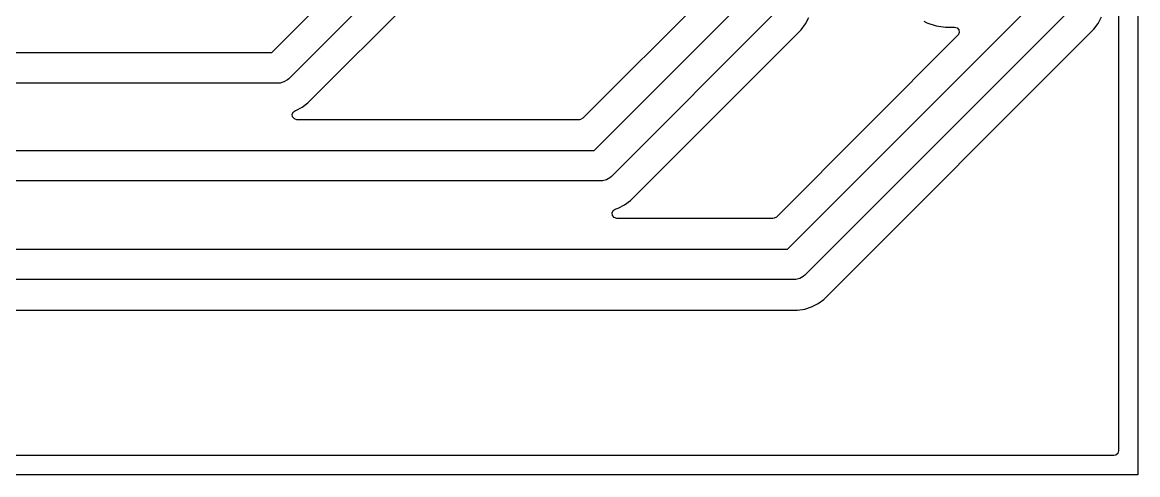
# Model space of a CAD drawing. Extents: x 44.5 to 133, y -119 to -55.5.
# Drawn here: x 103.82 to 133, y -119 to -107.17 of the extents above; entities that cross this region are included whole.
import ezdxf

# ---------------------------------------------------------------- set-up
doc = ezdxf.new("R2010")
doc.units = 0
doc.layers.add('BLACK', color=7, linetype='CONTINUOUS')

msp = doc.modelspace()

# ---------------------------------------------------------------- linework, layer by layer
at = {"layer": 'BLACK', "linetype": 'CONTINUOUS'}
for p, q in [((133, -55.5), (133, -119)), ((132.4995, -56.1245), (132.4995, -118.3755)), ((110.348714, -107.9638), (117.031257, -101.281257)), ((117.596943, -101.846943), (110.797243, -108.646643)), ((111.296474, -109.27949), (118.22979, -102.346174)), ((122.044881, -106.127055), (118.488455, -109.683481)), ((118.783714, -110.5203), (122.8817, -106.422314)), ((123.843514, -113.1), (130.538, -106.405514)), ((123.564542, -106.870843), (119.232243, -111.203143)), ((131.220843, -106.854043), (124.292043, -113.782843)), ((124.30846, -107.217199), (124.394247, -107.048832)), ((131.96476, -107.200399), (132.050547, -107.032032)), ((124.19739, -107.370074), (124.30846, -107.217199)), ((124.791274, -114.41569), (131.85369, -107.353273)), ((127.404184, -107.141747), (127.485616, -107.183239)), ((127.485616, -107.183239), (127.485618, -107.183239)), ((127.485618, -107.183239), (127.485621, -107.183241)), ((127.485621, -107.183241), (127.725215, -107.26109)), ((127.725215, -107.26109), (127.974038, -107.3005)), ((127.974038, -107.3005), (128.211575, -107.3005)), ((128.211575, -107.3005), (128.278614, -107.320185)), ((128.278614, -107.320185), (128.324369, -107.372989)), ((131.85369, -107.353273), (131.96476, -107.200399)), ((119.731474, -111.83599), (124.19739, -107.370074)), ((128.299256, -107.512181), (123.548255, -112.263181)), ((128.305288, -107.505703), (128.299256, -107.512181)), ((128.334313, -107.442147), (128.305288, -107.505703)), ((128.324369, -107.372989), (128.334313, -107.442147)), ((96.6323, -107.9638), (110.348714, -107.9638)), ((110.5144, -108.7638), (96.797985, -108.7638)), ((110.56661, -108.760378), (110.5144, -108.7638)), ((110.667474, -108.733352), (110.56661, -108.760378)), ((110.757905, -108.681141), (110.667474, -108.733352)), ((110.797243, -108.646643), (110.757905, -108.681141)), ((110.975232, -109.476347), (111.143599, -109.39056)), ((111.143599, -109.39056), (111.296474, -109.27949)), ((110.886127, -109.578153), (110.915152, -109.514597)), ((110.896071, -109.647311), (110.886127, -109.578153)), ((110.941826, -109.700115), (110.896071, -109.647311)), ((110.915152, -109.514597), (110.970544, -109.47787)), ((110.970544, -109.47787), (110.975232, -109.476347)), ((118.488455, -109.683481), (118.427132, -109.716966)), ((111.008865, -109.7198), (110.941826, -109.700115)), ((118.400774, -109.7198), (111.008865, -109.7198)), ((118.427132, -109.716966), (118.400774, -109.7198)), ((55.2285, -110.5203), (118.783714, -110.5203)), ((118.9494, -111.3203), (55.38718, -111.3203)), ((119.00161, -111.316878), (118.9494, -111.3203)), ((119.102474, -111.289852), (119.00161, -111.316878)), ((119.192905, -111.237641), (119.102474, -111.289852)), ((119.232243, -111.203143), (119.192905, -111.237641)), ((119.334144, -112.057569), (119.410232, -112.032847)), ((119.410232, -112.032847), (119.578599, -111.94706)), ((119.578599, -111.94706), (119.731474, -111.83599)), ((119.249726, -112.157853), (119.278751, -112.094297)), ((119.25967, -112.227011), (119.249726, -112.157853)), ((119.305425, -112.279815), (119.25967, -112.227011)), ((119.278751, -112.094297), (119.334144, -112.057569)), ((119.372464, -112.2995), (119.305425, -112.279815)), ((123.460574, -112.2995), (119.372464, -112.2995)), ((123.486932, -112.296666), (123.460574, -112.2995)), ((123.548255, -112.263181), (123.486932, -112.296666)), ((56.6434, -113.1), (123.843514, -113.1)), ((124.292043, -113.782843), (124.252705, -113.817341)), ((124.0092, -113.9), (56.2434, -113.9)), ((124.06141, -113.896578), (124.0092, -113.9)), ((124.162274, -113.869552), (124.06141, -113.896578)), ((124.252705, -113.817341), (124.162274, -113.869552)), ((124.290318, -114.67094), (124.470032, -114.612547)), ((124.470032, -114.612547), (124.638399, -114.52676)), ((124.638399, -114.52676), (124.791274, -114.41569)), ((100.716137, -114.7005), (124.103686, -114.7005)), ((124.103686, -114.7005), (124.290318, -114.67094)), ((132.479815, -118.442539), (132.427011, -118.488294)), ((132.4995, -118.3755), (132.479815, -118.442539)), ((132.3755, -118.4995), (98.617626, -118.4995)), ((132.427011, -118.488294), (132.3755, -118.4995)), ((133, -119), (44.5, -119))]:
    msp.add_line(p, q, dxfattribs=at)

doc.saveas('drawing.dxf')
